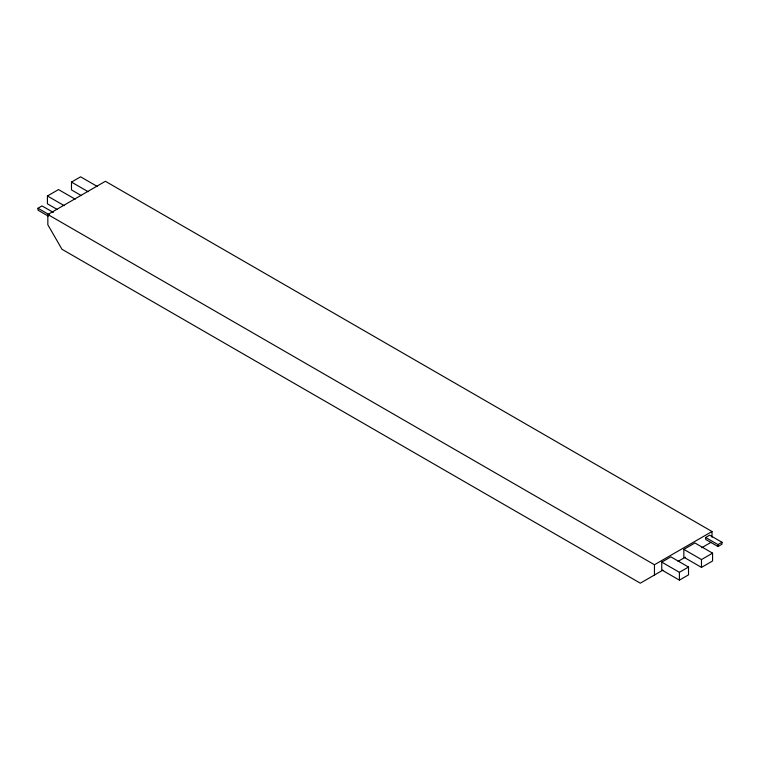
<?xml version="1.0" encoding="UTF-8"?>
<svg xmlns="http://www.w3.org/2000/svg" width="760" height="760" viewBox="0 0 760 760"><rect width="100%" height="100%" fill="white"/><g stroke="black" fill="none" stroke-linecap="round" stroke-linejoin="round"><path stroke-width="1.14" d="M57.228 209.465L47.424 203.813L47.424 195.975L58.52 189.572L75.183 199.186M81.291 195.576L71.487 189.914L71.487 182.086L80.598 176.823L97.261 186.447M48.27 216.096L38 210.168L38 208.25L42.028 205.922L53.333 212.448M662.929 570.114L640.319 583.177L61.978 249.27L47.842 224.789L47.842 214.519L105.393 181.288L712.015 531.515L712.015 537.216M47.842 214.519L654.455 564.746L712.015 531.515M661.76 562.115L670.871 556.861L688.512 567.045L688.512 574.873L679.402 580.136L661.76 569.952L661.76 562.115L679.402 572.308L688.512 567.045M683.838 549.375L694.934 542.972L712.576 553.156L712.576 560.984L701.48 567.397L683.838 557.203L683.838 549.375L701.48 559.559L712.576 553.156M705.641 537.481L709.669 535.154L722 542.269L722 544.188L717.972 546.516L705.641 539.4L705.641 537.481L717.972 544.597L722 542.269M678.091 561.364L685.292 557.213M701.736 547.713L710.999 542.364M71.487 182.086L88.151 191.71M47.424 195.975L64.087 205.599M38 208.25L49.305 214.776M717.972 544.597L717.972 546.516M701.48 559.559L701.48 567.397M679.402 572.308L679.402 580.136M654.455 564.746L654.455 575.016"/></g></svg>
